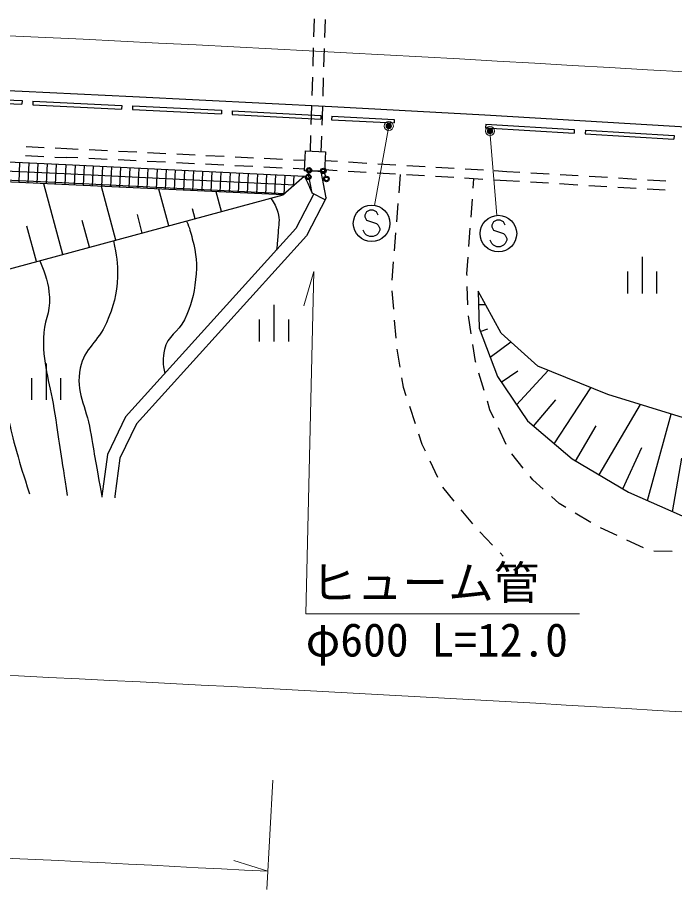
# Model space of a CAD drawing. Units: millimetres, scale not verified. Extents: x 40000 to 680000, y 20000 to 380000.
# Drawn here: x 302386 to 338377, y 243999 to 291768 of the extents above; entities that cross this region are included whole.
import ezdxf
from ezdxf.enums import TextEntityAlignment as Align

# ---------------------------------------------------------------- set-up
doc = ezdxf.new("R2010")
doc.units = ezdxf.units.MM
doc.header["$LTSCALE"] = 1000
doc.header["$PDMODE"] = 32
doc.header["$PDSIZE"] = 500
for name, color, linetype, lineweight in [('M-BGD', 7, 'Continuous', 25), ('M-BMK', 2, 'Continuous', 13), ('M-STR-HTXT', 7, 'Continuous', 13), ('M-STR-STRC', 7, 'Continuous', 25)]:
    doc.layers.add(name, color=color, linetype=linetype, lineweight=lineweight)
doc.styles.add('ＭＳ ゴシック', font='')
doc.styles.get('ＭＳ ゴシック').set_extended_font_data('MS Gothic')

msp = doc.modelspace()

# ---------------------------------------------------------------- linework, layer by layer
at = {"layer": 'M-BGD'}
for p, q in [((318639, 291698), (318608, 290698)), ((319238, 291662), (319207, 290662)), ((318589, 290099), (318557, 289099)), ((319188, 290063), (319157, 289063)), ((318539, 288499), (318507, 287500)), ((319138, 288463), (319106, 287464)), ((297778, 287245), (302634, 287016)), ((297788, 287444), (302643, 287216)), ((302643, 287216), (302634, 287016)), ((303235, 287186), (303225, 286986)), ((303235, 287186), (308098, 286947)), ((303225, 286986), (308088, 286747)), ((308098, 286947), (308088, 286747)), ((308695, 286922), (308686, 286723)), ((308686, 286723), (313561, 286491)), ((308695, 286922), (313571, 286690)), ((313571, 286690), (313561, 286491)), ((314152, 286652), (314141, 286452)), ((314152, 286652), (319012, 286394)), ((318488, 286900), (318457, 285901)), ((319087, 286864), (319056, 285865)), ((314141, 286452), (319001, 286195)), ((319012, 286394), (319001, 286195)), ((319603, 286362), (319593, 286162)), ((319593, 286162), (323017, 285986)), ((319603, 286362), (323027, 286186)), ((323027, 286186), (323017, 285986)), ((328035, 285919), (328023, 285719)), ((328023, 285719), (332874, 285438)), ((328035, 285919), (332886, 285638)), ((318438, 285301), (318411, 284443)), ((319037, 285265), (319010, 284413)), ((332886, 285638), (332874, 285438)), ((333497, 285592), (333485, 285392)), ((333485, 285392), (338343, 285109)), ((333497, 285592), (338355, 285308)), ((338355, 285308), (338343, 285109)), ((303855, 284634), (302856, 284683)), ((305085, 284573), (304454, 284604)), ((305721, 284541), (305085, 284573)), ((307319, 284462), (306320, 284512)), ((308917, 284383), (307918, 284433)), ((310515, 284304), (309516, 284354)), ((312113, 284225), (311114, 284274)), ((293466, 283746), (304939, 283220)), ((302508, 283832), (302457, 282721)), ((303831, 284134), (302832, 284183)), ((303007, 283809), (302956, 282697)), ((303507, 283786), (303456, 282673)), ((304006, 283763), (303955, 282650)), ((305060, 284073), (304430, 284105)), ((305697, 284072), (305062, 284103)), ((307295, 283993), (306297, 284042)), ((308893, 283914), (307895, 283963)), ((310491, 283835), (309493, 283884)), ((312089, 283756), (311091, 283805)), ((313711, 284146), (312712, 284195)), ((315309, 284067), (314310, 284116)), ((316907, 283988), (315908, 284037)), ((318142, 283927), (317506, 283958)), ((319921, 283870), (319228, 283911)), ((321518, 283776), (320520, 283835)), ((304506, 283740), (304454, 282626)), ((305040, 283715), (304985, 282601)), ((305540, 283691), (305485, 282578)), ((306039, 283666), (305984, 282554)), ((306539, 283641), (306483, 282531)), ((307038, 283616), (306983, 282508)), ((307537, 283591), (307482, 282485)), ((308037, 283566), (307982, 282462)), ((308536, 283542), (308481, 282438)), ((309036, 283517), (308981, 282415)), ((309535, 283492), (309480, 282392)), ((310034, 283467), (309980, 282369)), ((310534, 283442), (310479, 282345)), ((311033, 283417), (310979, 282322)), ((311532, 283393), (311478, 282299)), ((312032, 283368), (311978, 282276)), ((312531, 283343), (312477, 282253)), ((313687, 283677), (312689, 283726)), ((313031, 283318), (312976, 282229)), ((313530, 283293), (313476, 282206)), ((314029, 283268), (313975, 282183)), ((315286, 283597), (314287, 283647)), ((316884, 283518), (315885, 283568)), ((318118, 283457), (317483, 283489)), ((318533, 282146), (318296, 283362)), ((319296, 281886), (319016, 283326)), ((319893, 283371), (319203, 283412)), ((321490, 283276), (320492, 283336)), ((323115, 283681), (322117, 283740)), ((324712, 283586), (323714, 283646)), ((326309, 283492), (325311, 283551)), ((327907, 283397), (326908, 283456)), ((329198, 283320), (328506, 283362)), ((329911, 283278), (329198, 283320)), ((293415, 283248), (304838, 282724)), ((304939, 283220), (317574, 282591)), ((314529, 283243), (314475, 282160)), ((315028, 283219), (314974, 282136)), ((315528, 283194), (315474, 282113)), ((316027, 283169), (315973, 282090)), ((316526, 283144), (316473, 282067)), ((317026, 283119), (316973, 282067)), ((317525, 283094), (317497, 282524)), ((318024, 283070), (318020, 282981)), ((323088, 283182), (322089, 283241)), ((323349, 283166), (323270, 282169)), ((324685, 283087), (323687, 283146)), ((326282, 282992), (325284, 283052)), ((327879, 282898), (326881, 282957)), ((327349, 282418), (327386, 282927)), ((329169, 282821), (328478, 282862)), ((329881, 282779), (329169, 282821)), ((331508, 283183), (330510, 283242)), ((333105, 283087), (332107, 283147)), ((334702, 282992), (333704, 283052)), ((336300, 282897), (335301, 282957)), ((337897, 282802), (336898, 282861)), ((304880, 278787), (303836, 282655)), ((304838, 282724), (317032, 282118)), ((307776, 279569), (306983, 282508)), ((310672, 280351), (310130, 282362)), ((331478, 282684), (330480, 282743)), ((333075, 282588), (332077, 282648)), ((334672, 282493), (333674, 282553)), ((336270, 282398), (335271, 282457)), ((337867, 282303), (336868, 282362)), ((299442, 277320), (316948, 282045)), ((313569, 281133), (313276, 282215)), ((319240, 281778), (318533, 282146)), ((323222, 281571), (323142, 280575)), ((327232, 280822), (327305, 281819)), ((309224, 279960), (308953, 280965)), ((312120, 280742), (311974, 281283)), ((306328, 279178), (305931, 280648)), ((303431, 278396), (302909, 280330)), ((323094, 279976), (323015, 278980)), ((327116, 279226), (327189, 280223)), ((327007, 277733), (327072, 278628)), ((336594, 278648), (336594, 276648)), ((336594, 278648), (336594, 276648)), ((322967, 278382), (322887, 277385)), ((327009, 277630), (327007, 277733)), ((335794, 277848), (335794, 276648)), ((335794, 277848), (335794, 276648)), ((337394, 277848), (337394, 276648)), ((337394, 277848), (337394, 276648)), ((322897, 276787), (322977, 275790)), ((327052, 276031), (327025, 277030)), ((316424, 276026), (316424, 274026)), ((316424, 276026), (316424, 274026)), ((327639, 276045), (328019, 276053)), ((315624, 275226), (315624, 274026)), ((315624, 275226), (315624, 274026)), ((317224, 275226), (317224, 274026)), ((317224, 275226), (317224, 274026)), ((323025, 275192), (323105, 274195)), ((327237, 274444), (327084, 275432)), ((327737, 274558), (328153, 274718)), ((327472, 272929), (327329, 273851)), ((328274, 273158), (329412, 274000)), ((323165, 273598), (323330, 272612)), ((303951, 272815), (303951, 270815)), ((303951, 272815), (303951, 270815)), ((327492, 272865), (327472, 272929)), ((327951, 271332), (327664, 272290)), ((328884, 271795), (329785, 272403)), ((329723, 270552), (331459, 272434)), ((303151, 272015), (303151, 270815)), ((303151, 272015), (303151, 270815)), ((304751, 272015), (304751, 270815)), ((304751, 272015), (304751, 270815)), ((323429, 272020), (323513, 271520)), ((323513, 271520), (323667, 271052)), ((331791, 268413), (333793, 271486)), ((323854, 270482), (324167, 269532)), ((328266, 270279), (328123, 270758)), ((330651, 269387), (331883, 270830)), ((334247, 266710), (336513, 270560)), ((328476, 269825), (328266, 270279)), ((336892, 265304), (338199, 270044)), ((324354, 268962), (324543, 268387)), ((329147, 268372), (328728, 269280)), ((332954, 267470), (334087, 269396)), ((324543, 268387), (324712, 268030)), ((335540, 265949), (336577, 268204)), ((330087, 267086), (329463, 267868)), ((338264, 264697), (338777, 267629)), ((324970, 267489), (325399, 266585)), ((330607, 266435), (330461, 266617)), ((331182, 265928), (330607, 266435)), ((325663, 266047), (326294, 265272)), ((332062, 265153), (331633, 265531)), ((332428, 264932), (332062, 265153)), ((326673, 264806), (327303, 264030)), ((333797, 264103), (332941, 264621)), ((335227, 263390), (334320, 263811)), ((327712, 263591), (328402, 262868)), ((336679, 262717), (335771, 263138)), ((328817, 262434), (328983, 262260)), ((338239, 262512), (337239, 262534))]:
    msp.add_line(p, q, dxfattribs=at)
for points in [[(213363, 287413), (233429, 286622), (253463, 285858), (273505, 285075), (283507, 284671), (293517, 284244), (305040, 283715), (318117, 283065)], [(318117, 283065), (316948, 282045), (304814, 282609), (293405, 283151), (283401, 283559), (263345, 284364), (243300, 285171), (223251, 285940), (203219, 286736)], [(318619, 282101), (317633, 280205), (308312, 269899), (307313, 267826), (307007, 265545), (307014, 265490)], [(319296, 281886), (318212, 279802), (308899, 269504), (307992, 267622), (307713, 265547), (307726, 265454)], [(349298, 281212), (349012, 280552), (345326, 274270), (339106, 269767), (334725, 271108), (330887, 272666), (328889, 274473), (327624, 276770)], [(327624, 276770), (327667, 274741), (328682, 272095), (330318, 269672), (332762, 267584), (335862, 265759), (338789, 264464), (341705, 263827)]]:
    msp.add_lwpolyline(points, dxfattribs=at)
msp.add_lwpolyline([(319253, 284400), (319198, 283316), (318114, 283371), (318169, 284455)], close=True, dxfattribs=at)
msp.add_open_spline([(318117, 283065), (318325, 282605), (318325, 282605), (318533, 282146)], degree=3, dxfattribs=at)
for points, knots in [([(316258, 281859), (316468, 281561), (316549, 281418), (316645, 281100), (316776, 280671), (316683, 280400), (316659, 279953), (316640, 279590), (316626, 279461), (316567, 279026)], [0, 0, 0, 0, 1, 1, 1, 2, 2, 2, 3, 3, 3, 3]), ([(311652, 280615), (311826, 280182), (311865, 280027), (311965, 279639), (312182, 278794), (312248, 278279), (312145, 277414), (312039, 276525), (311923, 276011), (311534, 275204), (311201, 274515), (310586, 274331), (310434, 273580), (310333, 273078), (310347, 272797), (310455, 272268)], [0, 0, 0, 0, 1, 1, 1, 2, 2, 2, 3, 3, 3, 4, 4, 4, 5, 5, 5, 5]), ([(307647, 279534), (307833, 278683), (307880, 278343), (307861, 277572), (307836, 276555), (307659, 275974), (307262, 275038), (306826, 274008), (306047, 273659), (305824, 272563), (305555, 271238), (306152, 270478), (306376, 269144), (306613, 267737), (306693, 267291), (307007, 265545)], [0, 0, 0, 0, 1, 1, 1, 2, 2, 2, 3, 3, 3, 4, 4, 4, 5, 5, 5, 5]), ([(303613, 278445), (303948, 277615), (304080, 277254), (304138, 276450), (304202, 275566), (303813, 275091), (303807, 274205), (303797, 272562), (304190, 271670), (304435, 270045), (304697, 268302), (304779, 267758), (305106, 265584)], [0, 0, 0, 0, 1, 1, 1, 2, 2, 2, 3, 3, 3, 4, 4, 4, 4]), ([(299405, 276320), (299667, 276267), (299808, 276213), (300015, 276057), (300332, 275816), (300329, 275517), (300469, 275144), (300977, 273797), (301133, 272998), (301491, 271604), (301850, 270208), (301936, 269397), (302329, 268010), (302588, 267094), (302681, 266784), (303052, 265683)], [0, 0, 0, 0, 1, 1, 1, 2, 2, 2, 3, 3, 3, 4, 4, 4, 5, 5, 5, 5])]:
    msp.add_open_spline(points, degree=3, knots=knots, dxfattribs=at)
at = {"layer": 'M-BMK'}
msp.add_arc((159900, -2705871), 3000000, 85.23845, 87.76039, dxfattribs=at)
at = {"layer": 'M-STR-HTXT'}
for p, q in [((322725, 285820), (321942, 281469)), ((328265, 285544), (328637, 280920)), ((318612, 277851), (318067, 275963)), ((316366, 249991), (316049, 243999)), ((316102, 244998), (314231, 245598))]:
    msp.add_line(p, q, dxfattribs=at)
msp.add_lwpolyline([(318612, 277851), (318174, 259093), (333174, 259093)], dxfattribs=at)
for centre, radius in [((322725, 285820), 150), ((322725, 285820), 120), ((322725, 285820), 90), ((322725, 285820), 60), ((322725, 285820), 30), ((322725, 285820), 20), ((328265, 285544), 150), ((328265, 285544), 120), ((328265, 285544), 90), ((328265, 285544), 60), ((328265, 285544), 30), ((328265, 285544), 20)]:
    msp.add_circle(centre, radius, dxfattribs=at)
for radius, start in [(2965000, 85.69663), (2955000, 86.96993)]:
    msp.add_arc((159900, -2705871), radius, start, 87.76039, dxfattribs=at)
for p in [(322725, 285820), (328265, 285544)]:
    msp.add_point(p, dxfattribs=at)
at = {"layer": 'M-STR-STRC'}
for p, q in [((318506, 283386), (318995, 283370)), ((318336, 283180), (318342, 283242)), ((319197, 283224), (319258, 283063)), ((321510, 281124), (321419, 280942)), ((321419, 280942), (321419, 280851)), ((321692, 281215), (321510, 281124)), ((321874, 281215), (321692, 281215)), ((322055, 281124), (321874, 281215)), ((322146, 280942), (322055, 281124)), ((321419, 280851), (321510, 280669)), ((321510, 280669), (322055, 280488)), ((322055, 280488), (322146, 280397)), ((328459, 280565), (328368, 280383)), ((328640, 280656), (328459, 280565)), ((328822, 280656), (328640, 280656)), ((329004, 280565), (328822, 280656)), ((329095, 280383), (329004, 280565)), ((321419, 279942), (321328, 280124)), ((321510, 279851), (321419, 279942)), ((322146, 279942), (322055, 279851)), ((322146, 280397), (322237, 280215)), ((322237, 280124), (322146, 279942)), ((322237, 280215), (322237, 280124)), ((328368, 280383), (328368, 280292)), ((328368, 280292), (328459, 280110)), ((328459, 280110), (329004, 279929)), ((329004, 279929), (329095, 279838)), ((321692, 279760), (321510, 279851)), ((321874, 279760), (321692, 279760)), ((322055, 279851), (321874, 279760)), ((328368, 279383), (328277, 279565)), ((329095, 279838), (329186, 279656)), ((329186, 279565), (329095, 279383)), ((329186, 279656), (329186, 279565)), ((328459, 279292), (328368, 279383)), ((328640, 279201), (328459, 279292)), ((328822, 279201), (328640, 279201)), ((329004, 279292), (328822, 279201)), ((329095, 279383), (329004, 279292))]:
    msp.add_line(p, q, dxfattribs=at)
msp.add_lwpolyline([(408677, 280772), (398405, 281597), (387538, 282438), (378577, 283112), (371115, 283657), (360170, 284410), (349854, 285081), (338386, 285799), (327991, 286419), (319599, 286867), (308712, 287422), (302641, 287715), (292361, 288186), (276012, 288856), (259572, 289526), (243274, 290158), (226292, 290831)], dxfattribs=at)
for centre, radius in [((318356, 283392), 150), ((318356, 283392), 120), ((318356, 283392), 100), ((319145, 283364), 150), ((319145, 283364), 120), ((319145, 283364), 100), ((318322, 283031), 150), ((318322, 283031), 120), ((318322, 283031), 100), ((319310, 282922), 150), ((319310, 282922), 120), ((319310, 282922), 100), ((321783, 280488), 1000), ((328731, 279929), 1000)]:
    msp.add_circle(centre, radius, dxfattribs=at)

# ---------------------------------------------------------------- texts
at = {"layer": 'M-STR-HTXT', "style": 'ＭＳ ゴシック'}
msp.add_text('ヒューム管', height=1833, dxfattribs=at).set_placement((318474, 259343), align=Align.BOTTOM_LEFT)
msp.add_text('φ600 L=12.0', height=1833, dxfattribs=at).set_placement((318174, 258593), align=Align.TOP_LEFT)

doc.saveas('drawing.dxf')
